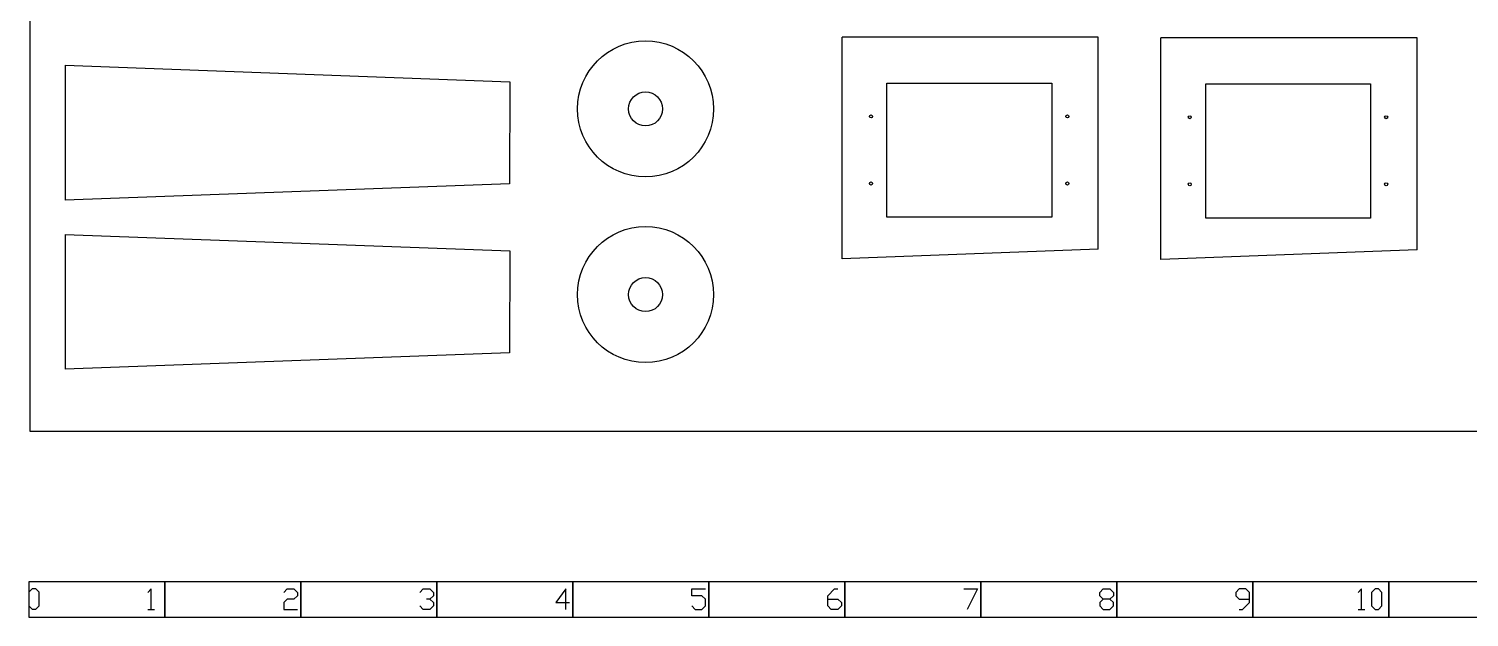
# Model space of a CAD drawing. Extents: x 0.2 to 70.7, y 1.4 to 13.9.
# Drawn here: x 0.25 to 10.84, y 1.45 to 5.77 of the extents above; entities that cross this region are included whole.
import ezdxf

# ---------------------------------------------------------------- set-up
doc = ezdxf.new("R2010")
doc.units = 0
doc.layers.get('0').update_dxf_attribs({"color": 9, "linetype": 'CONTINUOUS'})

msp = doc.modelspace()

# ---------------------------------------------------------------- linework, layer by layer
at = {"color": 7, "linetype": 'CONTINUOUS'}
for p, q in [((8.113, 5.709), (6.231, 5.709)), ((6.231, 4.081), (6.231, 5.709)), ((8.113, 4.151), (8.113, 5.709)), ((10.457, 5.704), (8.574, 5.704)), ((8.574, 4.076), (8.574, 5.704)), ((10.457, 4.146), (10.457, 5.704)), ((0.517, 5.503, 0), (3.785, 5.382, 0)), ((0.517, 5.503, 0), (0.517, 4.512, 0)), ((3.785, 5.382), (3.784, 4.632)), ((3.784, 4.632, 0), (0.517, 4.512, 0)), ((0.517, 4.259, 0), (3.785, 4.138, 0)), ((0.517, 4.259, 0), (0.517, 3.268, 0)), ((3.785, 4.138), (3.784, 3.388)), ((8.113, 4.151), (6.231, 4.081)), ((10.457, 4.146), (8.574, 4.075)), ((3.784, 3.388, 0), (0.517, 3.268, 0))]:
    msp.add_line(p, q, dxfattribs=at)
at = {"color": 7, "linetype": 'CONTINUOUS', "flags": 128}
for points in [[(0.258, 10.098), (15.473, 10.098), (15.473, 2.811), (0.258, 2.811)], [(6.559, 5.372), (7.771, 5.372), (7.771, 4.386), (6.559, 4.386)], [(8.903, 5.366), (10.115, 5.366), (10.115, 4.38), (8.903, 4.38)], [(0.249, 1.446), (1.249, 1.446), (1.249, 1.705), (0.249, 1.705)], [(1.249, 1.446), (2.249, 1.446), (2.249, 1.705), (1.249, 1.705)], [(2.249, 1.446), (3.249, 1.446), (3.249, 1.705), (2.249, 1.705)], [(3.249, 1.446), (4.249, 1.446), (4.249, 1.705), (3.249, 1.705)], [(4.249, 1.446), (5.249, 1.446), (5.249, 1.705), (4.249, 1.705)], [(5.249, 1.446), (6.249, 1.446), (6.249, 1.705), (5.249, 1.705)], [(6.249, 1.446), (7.249, 1.446), (7.249, 1.705), (6.249, 1.705)], [(7.249, 1.446), (8.249, 1.446), (8.249, 1.705), (7.249, 1.705)], [(8.249, 1.446), (9.249, 1.446), (9.249, 1.705), (8.249, 1.705)], [(9.249, 1.446), (10.249, 1.446), (10.249, 1.705), (9.249, 1.705)], [(10.249, 1.446), (11.249, 1.446), (11.249, 1.705), (10.249, 1.705)]]:
    msp.add_lwpolyline(points, close=True, dxfattribs=at)
at = {"linetype": 'BYBLOCK', "flags": 128}
for points in [[(0.275, 1.504), (0.3, 1.504), (0.325, 1.529), (0.325, 1.629), (0.3, 1.654), (0.275, 1.654), (0.25, 1.629), (0.25, 1.529), (0.275, 1.504)], [(1.149, 1.503), (1.149, 1.653), (1.124, 1.628)], [(2.124, 1.628), (2.149, 1.653), (2.199, 1.653), (2.224, 1.628), (2.224, 1.603), (2.199, 1.578), (2.149, 1.578), (2.124, 1.553), (2.124, 1.503), (2.224, 1.503)], [(3.124, 1.628), (3.149, 1.653), (3.199, 1.653), (3.224, 1.628), (3.224, 1.603), (3.199, 1.578), (3.174, 1.578)], [(4.199, 1.503), (4.199, 1.653), (4.124, 1.553), (4.224, 1.553)], [(5.124, 1.528), (5.149, 1.503), (5.199, 1.503), (5.224, 1.528), (5.224, 1.578), (5.199, 1.603), (5.124, 1.603), (5.124, 1.653), (5.224, 1.653)], [(6.124, 1.578), (6.199, 1.578), (6.224, 1.553), (6.224, 1.528), (6.199, 1.503), (6.149, 1.503), (6.124, 1.528), (6.124, 1.603), (6.174, 1.653), (6.199, 1.653)], [(7.124, 1.653), (7.224, 1.653), (7.149, 1.503)], [(8.149, 1.503), (8.199, 1.503), (8.224, 1.528), (8.224, 1.553), (8.199, 1.578), (8.149, 1.578), (8.124, 1.603), (8.124, 1.628), (8.149, 1.653), (8.199, 1.653), (8.224, 1.628), (8.224, 1.603), (8.199, 1.578)], [(9.149, 1.503), (9.174, 1.503), (9.224, 1.553), (9.224, 1.628), (9.199, 1.653), (9.149, 1.653), (9.124, 1.628), (9.124, 1.603), (9.149, 1.578), (9.224, 1.578)], [(10.048, 1.503), (10.048, 1.653), (10.023, 1.628)], [(10.148, 1.503), (10.173, 1.503), (10.198, 1.528), (10.198, 1.628), (10.173, 1.653), (10.148, 1.653), (10.123, 1.628), (10.123, 1.528), (10.148, 1.503)], [(1.124, 1.503), (1.174, 1.503)], [(3.199, 1.578), (3.224, 1.553), (3.224, 1.528), (3.199, 1.503), (3.149, 1.503), (3.124, 1.528)], [(8.149, 1.578), (8.124, 1.553), (8.124, 1.528), (8.149, 1.503)], [(10.023, 1.503), (10.073, 1.503)]]:
    msp.add_lwpolyline(points, dxfattribs=at)
at = {"color": 7, "linetype": 'CONTINUOUS'}
for centre, radius in [((4.784, 5.182), 0.5), ((4.784, 5.182), 0.125), ((6.442, 5.127), 0.0112), ((7.886, 5.127), 0.0112), ((8.786, 5.121), 0.0112), ((10.23, 5.121), 0.0112), ((6.442, 4.634), 0.0112), ((7.886, 4.634), 0.0112), ((8.786, 4.628), 0.0112), ((10.23, 4.628), 0.0112), ((4.784, 3.817), 0.5), ((4.784, 3.817), 0.125)]:
    msp.add_circle(centre, radius, dxfattribs=at)

doc.saveas('drawing.dxf')
